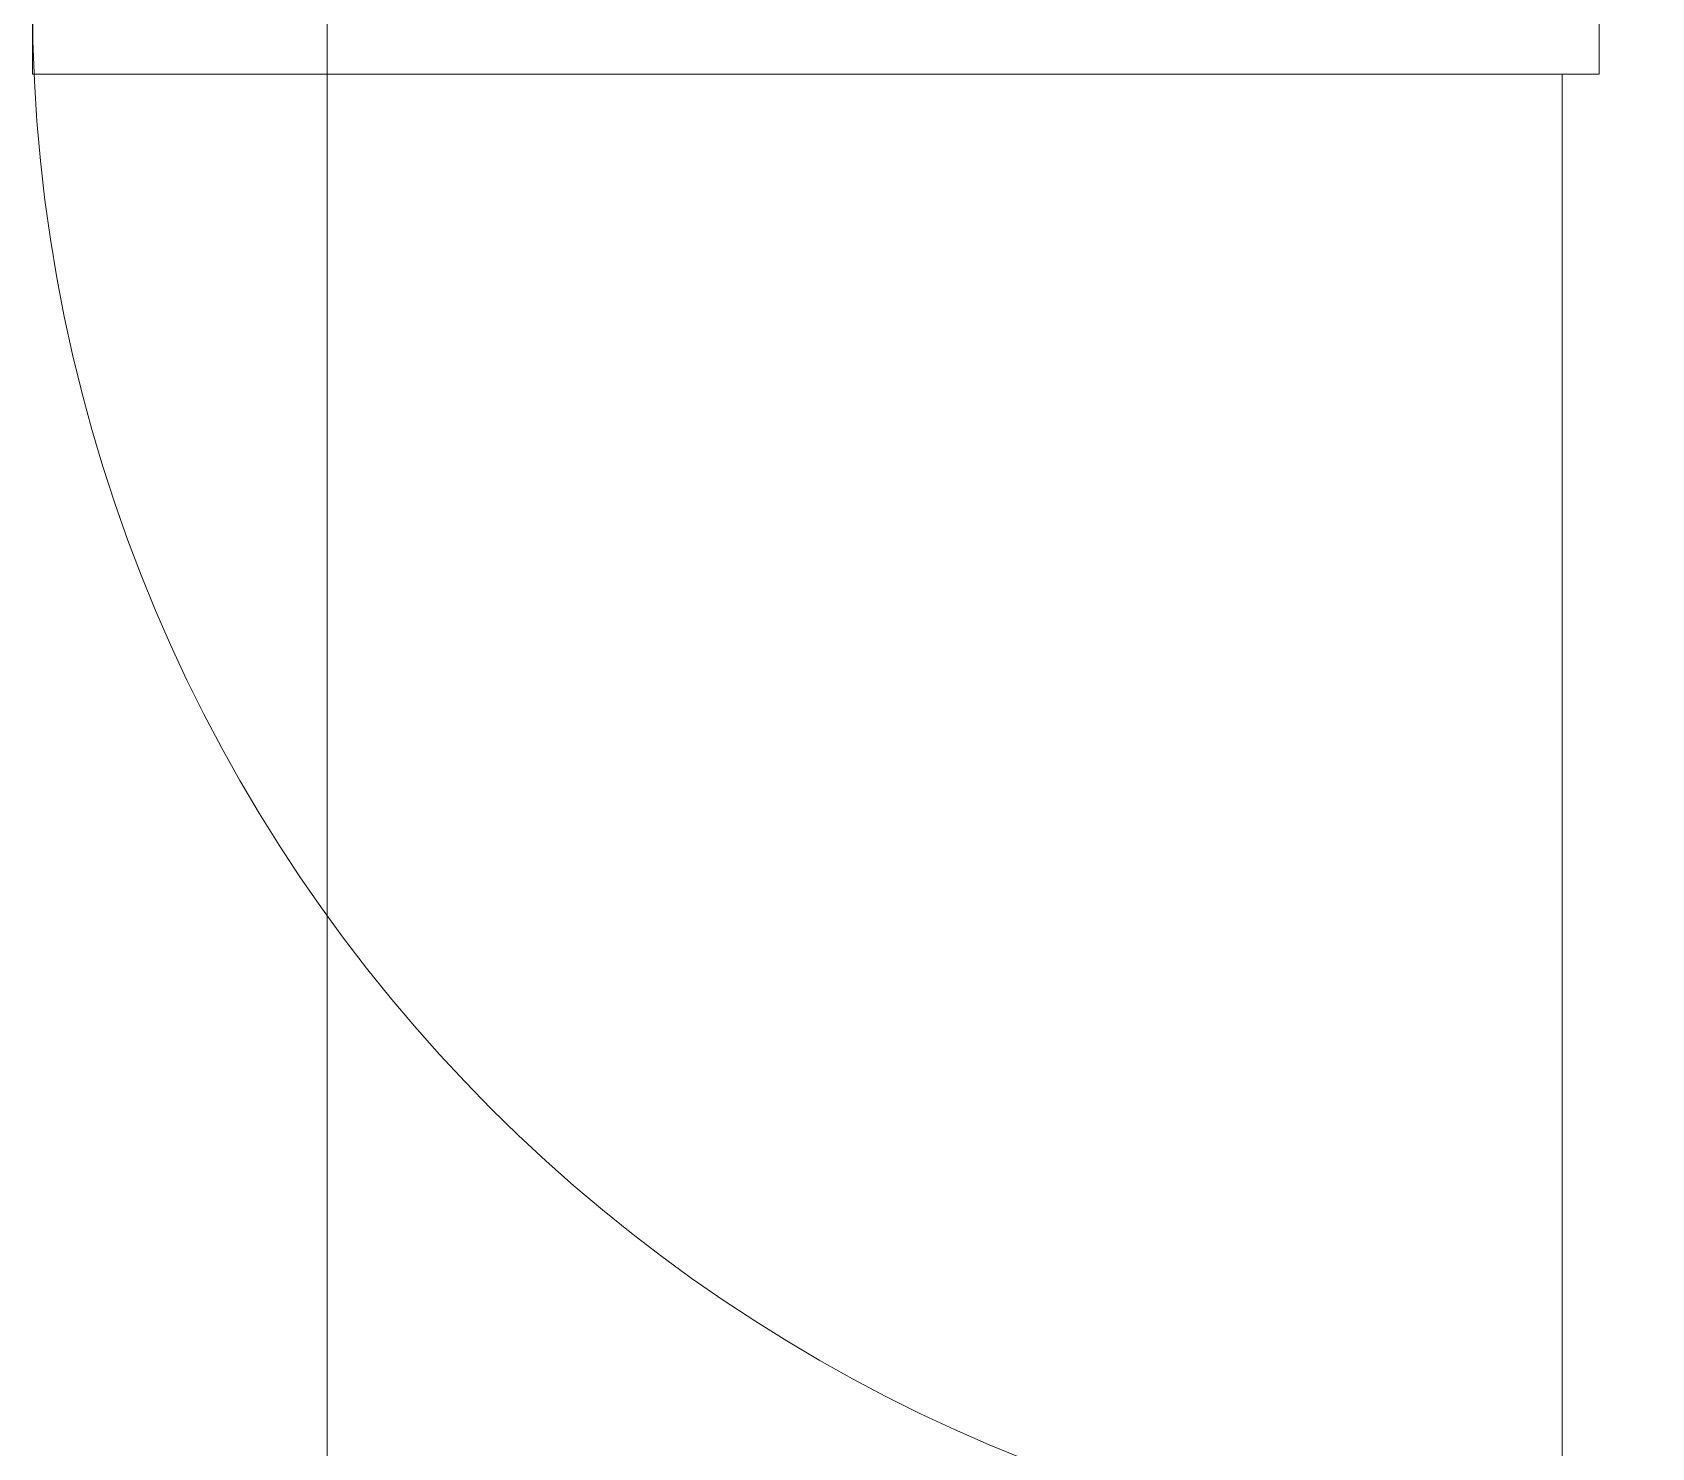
# Model space of a CAD drawing. Header units: millimetres. Extents: x -249154 to 415037, y -45458 to 354837.
# Drawn here: x 56565 to 57443, y 104851 to 105619 of the extents above; entities that cross this region are included whole.
import ezdxf

# ---------------------------------------------------------------- set-up
doc = ezdxf.new("R2010")
doc.units = ezdxf.units.MM
doc.layers.add('A-DOOR-1', color=7, linetype='Continuous', lineweight=5, true_color=0xc0c0c0)
doc.layers.add('A-DOOR-FRAM-1', color=7, linetype='Continuous', lineweight=5, true_color=0xc0c0c0)
for name, color, linetype, lineweight in [('A-DOOR-2', 7, 'Continuous', 5), ('A-DOOR-FRAM-2', 7, 'Continuous', 5), ('A-FLOR', 7, 'Continuous', 9), ('Оси', 7, 'Continuous', 9)]:
    doc.layers.add(name, color=color, linetype=linetype, lineweight=lineweight)

# ---------------------------------------------------------------- blocks, each defined once
blk = doc.blocks.new('110_Дверь_СКБ_1Ст_Внутренняя1 - Д-11л 950х2100-32173567-Объем проектирования 1 этажа')
at = {"layer": 'A-DOOR-2'}
h = blk.add_hatch(dxfattribs=at)
h.set_pattern_fill('FP_33', color=256, style=0, pattern_type=2)
h.set_pattern_definition([(135, (1826.41, 164.685), (-14.14214, -14.14214), []), (225, (1826.41, 164.685), (14.14214, -14.14214), [])])
h.paths.add_polyline_path([(462.5, 100), (462.5, -100), (487.5, -100), (487.5, 100), (467.5, 100)])
at = {"layer": 'A-DOOR-FRAM-2'}
h = blk.add_hatch(dxfattribs=at)
h.set_pattern_fill('FP_34', color=256, style=0, pattern_type=2)
h.set_pattern_definition([(45, (-296.384, 164.685), (-14.1421, 14.1421), []), (135, (-296.384, 164.685), (-14.1421, -14.1421), [])])
h.paths.add_polyline_path([(-462.5, -100), (-437.5, -100), (-437.5, 100), (-462.5, 100), (-462.5, 7.03)])
at = {"layer": 'A-DOOR-1'}
for p, q in [((437.5, 950), (397.5, 950)), ((397.5, 950), (397.5, 100)), ((437.5, 100), (437.5, 950)), ((397.5, 100), (437.5, 100))]:
    blk.add_line(p, q, dxfattribs=at)
blk.add_arc((437.5, 100), 850, 90, 180, dxfattribs=at)
at = {"layer": 'A-DOOR-FRAM-1'}
for p, q in [((-422.5, 108), (-492.5, 108)), ((-492.5, 108), (-492.5, 100)), ((-422.5, 100), (-422.5, 108)), ((517.5, 108), (447.5, 108)), ((447.5, 108), (447.5, 100)), ((517.5, 100), (517.5, 108)), ((-492.5, 100), (-422.5, 100)), ((-437.5, 100), (-462.5, 100)), ((-462.5, 100), (-462.5, -100)), ((-412.5, 100), (-437.5, 100)), ((-437.5, 100), (-437.5, 20)), ((-437.5, -100), (-437.5, 100)), ((-422.5, 100), (-437.5, 100)), ((-437.5, 100), (-437.5, 99)), ((-437.5, 99), (-422.5, 99)), ((-422.5, 99), (-422.5, 100)), ((-412.5, 60), (-412.5, 100)), ((437.5, 100), (437.5, 60)), ((462.5, 100), (437.5, 100)), ((462.5, 100), (447.5, 100)), ((447.5, 100), (447.5, 99)), ((447.5, 100), (517.5, 100)), ((447.5, 99), (462.5, 99)), ((462.5, 20), (462.5, 100)), ((487.5, 100), (462.5, 100)), ((462.5, 100), (462.5, -100)), ((462.5, 99), (462.5, 100)), ((487.5, -100), (487.5, 100)), ((-402.5, 60), (-412.5, 60)), ((-402.5, 20), (-402.5, 60)), ((437.5, 60), (427.5, 60)), ((427.5, 60), (427.5, 20)), ((-437.5, 20), (-402.5, 20)), ((-422.5, 20), (-437.5, 20)), ((-437.5, 20), (-437.5, -100)), ((-422.5, -100), (-422.5, 20)), ((427.5, 20), (462.5, 20)), ((462.5, 20), (447.5, 20)), ((447.5, 20), (447.5, -100)), ((462.5, -100), (462.5, 20)), ((-422.5, -100), (-492.5, -100)), ((-492.5, -100), (-492.5, -108)), ((-462.5, -100), (-437.5, -100)), ((-437.5, -100), (-422.5, -100)), ((-422.5, -108), (-422.5, -100)), ((447.5, -100), (462.5, -100)), ((517.5, -100), (447.5, -100)), ((447.5, -100), (447.5, -108)), ((462.5, -100), (487.5, -100)), ((517.5, -108), (517.5, -100)), ((-492.5, -108), (-422.5, -108)), ((447.5, -108), (517.5, -108))]:
    blk.add_line(p, q, dxfattribs=at)
blk = doc.blocks.new('1floor')
at = {"layer": 'A-FLOR'}
blk.add_line((57330, 26410), (57330, 25550), dxfattribs=at)
at = {"layer": 'Оси'}
blk.add_line((56660, 22398.07), (56660, 27398.07), dxfattribs=at)
at = {"layer": 'A-DOOR-1', "rotation": 89.99999999999991}
blk.add_blockref('110_Дверь_СКБ_1Ст_Внутренняя1 - Д-11л 950х2100-32173567-Объем проектирования 1 этажа', (57450, 26012.5), dxfattribs=at)

msp = doc.modelspace()

# ---------------------------------------------------------------- block references
msp.add_blockref('1floor', (64.7, 79186.05))

doc.saveas('drawing.dxf')
